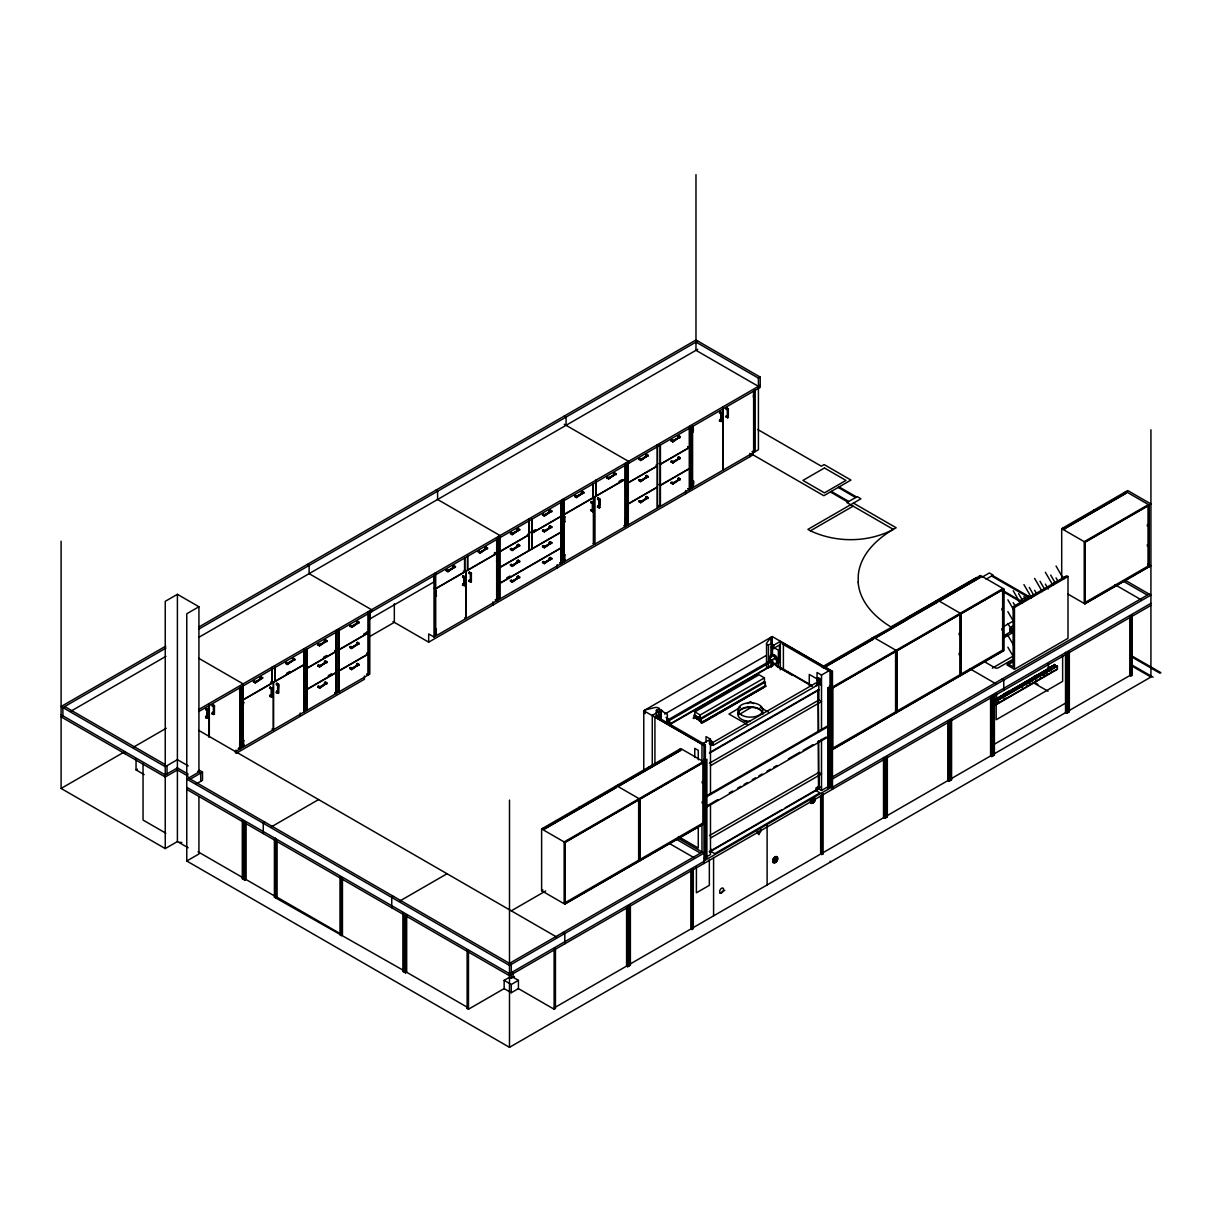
<?xml version="1.0" encoding="UTF-8"?>
<svg xmlns="http://www.w3.org/2000/svg" width="1222" height="1222" viewBox="0 0 1222 1222"><rect width="100%" height="100%" fill="white"/><g stroke="black" fill="none" stroke-linecap="round" stroke-linejoin="round"><path stroke-width="1.5" d="M61.1 716.856L165.245 776.978L165.245 774.916L177.404 767.905M238.412 748.139L239.986 749.04L239.986 687.558M241.314 748.276L241.314 686.779M242.659 684.152L242.659 747.497L239.986 749.04M339.685 933.318L277.089 897.192L275.76 897.956L275.76 839.545M304.217 648.607L304.217 711.968L306.89 710.41L306.89 648.928M305.546 711.189L305.546 649.692M334.767 692.523L336.325 693.424L336.325 631.927M339.013 630.384L339.013 691.866L336.325 693.424M366.89 673.979L368.448 674.88L368.448 613.383M369.792 610.74L369.792 674.101L368.448 674.88M753.073 451.575L753.073 454.874L428.678 642.161L428.678 633.928L434.024 637.013L434.024 575.516M435.368 572.889L435.368 636.25L434.024 637.013M495.353 599.803L496.926 600.705L496.926 539.207M498.255 599.926L498.255 536.58M499.599 537.665L499.599 599.162L496.926 600.705M529.034 520.664L529.034 550.48L531.707 548.938L531.707 519.121M559.6 562.716L561.158 563.617L561.158 502.12M562.502 562.838L562.502 499.493M561.158 563.617L563.831 562.074L563.831 500.577M564.808 943.796L564.808 933.501L563.037 932.462M623.831 525.628L625.389 526.529L625.389 463.169M626.733 525.75L626.733 464.268M628.062 461.626L628.062 524.986L625.389 526.529M657.512 444.625L657.512 507.985L660.186 506.443L660.186 444.945M688.062 488.54L689.62 489.442L689.62 427.944M690.965 488.678L690.965 427.181M689.62 489.442L692.309 487.899L692.309 426.402M198.942 711.448L760.206 387.405L760.206 377.094L758.419 378.133L758.419 449.727L753.867 452.354L753.867 390.872M858.195 582.161L858.256 575.608A121.528 70.158 0 0 1 893.328 529.37L896.169 527.767L853.445 503.097M773.404 859.585A2.78 1.604 -60 0 0 775.237 861.816A2.78 1.604 -60 0 0 776.795 857.432A2.78 1.604 -60 0 0 773.404 859.585C773.74 865.176 772.793 857.951 775.481 857.202M814.952 800.486L814.967 798.272M815.089 800.456L815.089 798.333M1009.723 630.201L1009.968 629.819M697.426 718.689L697.441 716.566L697.075 718.903L695.746 717.971L695.654 715.542L695.303 718.047L697.426 718.689L696.632 719.086M700.557 720.491L700.557 718.368L698.77 717.345C696.112 719.712 702.222 720.812 699.748 720.888L698.48 719.895L698.419 717.543M777.62 859.845L777.498 857.6M711.25 743.495L710.44 742.625L711.479 743.037M818.755 680.685L819.382 680.318M819.382 679.906L819.427 680.746M821.047 680.089L820.298 679.157A2.52 1.451 60 0 0 817.61 679.386A2.52 1.451 60 0 0 820.283 682.716A2.52 1.451 60 0 0 820.283 679.142L820.451 679.799M775.283 861.235L775.298 861.128A2.429 1.405 -60 0 0 776.046 857.34A2.429 1.405 -60 0 0 773.175 859.876A2.429 1.405 -60 0 0 775.283 861.098L775.298 861.296A2.551 1.466 -60 0 1 773.282 859.799A2.551 1.466 -60 0 1 776.352 857.401A2.551 1.466 -60 0 1 775.283 861.403L774.717 861.235A2.23 1.283 -60 0 0 776.352 858.211A2.23 1.283 -60 0 0 774.091 858.211M242.857 702.299L243.804 702.665L242.659 702.299L242.995 707.645L243.652 702.115L242.659 702.299M242.857 740.288L243.804 740.654L242.659 740.288L242.659 745.435L243.804 745.084L242.659 745.435M242.857 745.435L243.652 745.252L243.652 740.104L242.659 740.288M435.551 591.051C438.011 589.905 432.008 596.397 436.483 595.817M435.368 591.051L436.361 590.852L435.567 596.26L436.437 595.832M435.551 629.025C438.011 627.894 432.008 634.386 436.483 633.806M435.368 629.025L436.361 628.841L435.567 634.249L436.437 633.821M564.029 516.875C566.489 516.845 562.426 517.639 564.839 516.677L564.839 521.825L563.831 522.023L564.976 521.657L564.045 522.1M564.029 554.864C566.489 554.834 562.426 555.628 564.839 554.666L564.839 559.813L563.831 560.012L564.976 559.645L564.045 560.088M692.507 431.962C694.493 433.092 692.416 419.161 692.309 432.008M692.568 480.552L693.454 481.056L692.309 480.689L692.309 485.837L693.454 485.47L692.309 485.837M692.507 485.791C693.668 486.753 694.799 479.36 692.309 480.689M1027.06 685.741L1027.06 684.962M1043.909 676.026L1045.116 675.155M764.407 683.724L764.437 677.889L759.091 674.788L694.844 711.876L694.844 715.481M240.306 688.2L239.649 688.582C239.665 702.283 240.566 685.954 239.863 688.123M240.306 742.029L239.649 742.411C239.787 755.517 240.337 740.746 239.986 741.83M754.325 396.524L753.455 396.997L754.325 396.478M668.403 721.683L667.884 719.972M771.097 659.758L771.097 660.72M1009.861 629.59L1009.8 630.384L1010.014 629.635M1011.495 630.598L1011.068 629.208L1011.969 630.415M773.633 859.601A2.75 1.589 -60 0 1 777.009 857.645A2.75 1.589 -60 0 1 775.313 861.999A2.75 1.589 -60 0 1 773.77 859.677A2.75 1.589 -60 0 1 777.146 857.737A2.75 1.589 -60 0 1 775.466 862.09A2.75 1.589 -60 0 1 773.633 859.601L775.603 857.279M777.36 860.135L775.68 862.258M814.799 800.838L812.798 803.129L814.738 800.929M810.736 801.495A2.307 1.329 -60 0 0 811.882 802.151L812.661 801.479A2.23 1.283 -60 0 0 813.608 798.363M998.695 702.039L997.519 702.803M774.412 857.768L775.435 857.477L774.427 857.859A2.307 1.329 -60 0 0 773.205 860.38L773.266 860.823A2.307 1.329 -60 0 0 774.412 861.495L775.008 861.418A2.23 1.283 -60 0 1 773.618 859.494L773.816 859.417M304.553 666.952L303.881 672.497C304.629 672.971 304.507 666.326 304.217 666.876M304.553 704.941L303.881 710.486C305.531 711.082 303.239 697.441 304.339 710.028M753.409 450.75C754.906 451.239 753.424 444.701 753.867 445.266M775.756 862.365L773.816 862.411M497.262 555.689L496.59 561.234C497.415 561.585 496.728 555.124 496.835 555.628M497.262 593.678L496.59 599.223C498.255 600.155 495.827 585.689 497.048 598.765M753.867 396.463L753.867 391.315L753.409 396.921M1010.044 630.949C1009.265 633.21 1014.046 630.842 1010.716 630.812M771.097 659.788L772.655 661.133M564.167 522.222L564.09 517.013M692.645 432.206L693.302 426.661L692.645 427.058M692.645 486.035L692.737 481.056M775.115 858.256L775.603 857.905A2.429 1.405 -60 0 1 777.299 858.638A2.429 1.405 -60 0 1 776.046 861.541L775.481 861.785M775.42 861.113L775.008 861.418A2.23 1.283 -60 0 0 776.352 857.813A2.23 1.283 -60 0 0 773.618 859.494M775.573 862.503L775.283 862.472A3.437 1.986 -60 0 1 773.037 859.417A3.437 1.986 -60 0 1 777.238 856.989A3.437 1.986 -60 0 1 775.145 862.411L775.283 862.472M677.95 838.109L703.994 853.139L509.498 965.441L186.767 779.101L198.926 772.075L198.926 606.738L177.404 594.32L165.245 601.331L165.245 848.587L177.404 841.561L188.173 847.778M198.926 606.738L186.767 613.765L186.767 861.006L509.498 1047.33L1150.925 677.019L1150.925 429.762M165.78 646.117L61.1 706.545L165.245 766.683L177.404 759.656M198.636 627.146L695.975 340.006L760.206 377.094M165.932 648.088L62.887 707.584L62.887 715.817M198.774 629.131L697.762 341.045M71.059 711.097L165.932 656.336M198.774 637.365L697.762 349.278M61.1 541.209L61.1 788.45L123.789 752.248M133.473 747.177L166.223 728.266M198.942 709.386L760.206 385.342M205.602 716.489L206.961 717.131L206.961 710.669L205.602 709.753L206.319 708.21L207.939 709.31L207.939 717.986L205.602 717.635L206.319 716.077L207.664 716.718L207.664 710.257L206.319 708.21M212.078 712.762L213.422 713.404L213.422 706.927L212.078 706.01L212.796 704.468L214.415 705.568L214.415 714.259L212.078 713.892L212.796 712.35L214.14 712.991L214.14 706.515L212.796 704.468M719.498 419.803L720.843 420.444L720.843 413.983L719.498 413.067L720.201 411.524L721.835 412.624L721.835 421.3L719.498 420.933L720.201 419.39L721.56 420.032L721.56 413.571L720.201 411.524M725.96 416.076L727.304 416.717L727.304 410.241L725.96 409.324L726.678 407.781L728.297 408.881L728.297 417.573L725.96 417.206L726.678 415.663L728.022 416.305L728.022 409.828L726.678 407.781M253.473 681.357L255.917 681.494L261.523 678.256L260.301 677.416L261.279 676.851L262.761 677.859L255.245 683.037L253.473 681.357L255.245 682.212L262.761 677.859M285.597 662.813L288.041 662.95L293.647 659.712L292.409 658.872L293.402 658.307L294.884 659.315L287.353 664.493L285.597 662.813L287.353 663.668L294.884 659.315M317.705 644.269L320.149 644.406L325.755 641.168L324.533 640.328L325.51 639.763L326.992 640.771L319.477 645.949L317.705 644.269L319.477 645.124L326.992 640.771M349.828 625.725L352.272 625.863L357.878 622.624L356.656 621.784L357.634 621.219L359.115 622.242L351.6 627.405L349.828 625.725L352.272 626.687L357.878 622.624M446.183 570.094L448.627 570.231L454.233 566.993L452.995 566.153L453.988 565.587L455.47 566.611L447.939 571.774L446.183 570.094L447.939 570.949L455.47 566.611M478.306 551.55L480.75 551.687L486.356 548.449L485.119 547.609L486.096 547.044L487.578 548.067L480.063 553.23L478.306 551.55L480.063 552.405L487.578 548.067M510.414 533.006L512.858 533.143L518.464 529.92L517.242 529.065L518.22 528.5L519.701 529.523L512.186 534.686L510.414 533.006L512.186 533.861L519.701 529.523M542.537 514.462L544.981 514.599L550.587 511.376L549.35 510.521L550.343 509.956L551.825 510.979L544.294 516.142L542.537 514.462L544.294 515.317L551.825 510.979M574.645 495.918L577.105 496.056L582.695 492.833L581.473 491.977L582.451 491.412L583.933 492.435L576.417 497.598L574.645 495.918L576.417 496.774L583.933 492.435M606.769 477.374L609.213 477.527L614.819 474.289L613.597 473.433L614.574 472.868L616.056 473.892L608.541 479.055L606.769 477.374L608.541 478.23L616.056 473.892M638.892 458.83L641.336 458.983L646.942 455.745L645.705 454.89L646.698 454.324L648.179 455.348L640.649 460.511L638.892 458.83L641.336 459.808L646.942 455.745M671 440.287L673.444 440.439L679.05 437.201L677.828 436.346L678.806 435.78L680.287 436.804L672.772 441.967L671 440.287L672.772 441.142L680.287 436.804M253.473 682.182L255.917 682.319L261.523 678.256M285.597 663.638L288.041 663.775L293.647 659.712M317.705 645.094L320.149 645.231L325.755 641.168M325.755 641.993L324.533 641.153L325.51 639.763M349.828 626.55L350.806 625.16M357.878 623.449L356.656 622.609L357.634 621.219M446.183 570.918L448.627 571.056L454.233 566.993M454.233 567.818L452.995 566.977L453.988 565.587M478.306 552.375L480.75 552.512L486.356 548.449M486.356 549.274L485.119 548.434L486.096 547.044M510.414 533.831L512.858 533.968L518.464 529.92M518.464 530.73L517.242 529.89L518.22 528.5M542.537 515.287L544.981 515.424L550.587 511.376M550.587 512.201L549.35 511.346L550.343 509.956M574.645 496.743L577.105 496.88L582.695 492.833M582.695 493.657L581.473 492.802L582.451 491.412M606.769 478.199L609.213 478.337L614.819 474.289M638.892 459.655L639.87 458.265M671 441.111L673.444 441.264L679.05 437.201M679.05 438.026L677.828 437.171L678.806 435.78M207.236 718.399L207.939 709.31M213.697 714.671L214.415 705.568M721.117 421.712L721.835 412.624M727.579 417.985L728.297 408.881M359.115 622.242L351.6 627.405M648.179 455.348L640.649 460.511M205.602 717.635L207.939 717.986M212.078 713.892L214.415 714.259M719.498 420.933L720.201 419.39M286.635 673.307L289.828 671.458M532.212 531.524L535.435 529.661M619.019 481.407L622.227 479.559M270.536 682.09L272.094 682.991L274.767 681.448L274.767 667.365M464.574 558.011L464.574 571.85L435.582 588.592L435.582 573.011M496.697 537.726L496.697 553.322L467.705 570.048L467.705 556.209M530.592 532.196L531.937 532.975L560.929 516.234L560.929 502.379M562.716 513.652L564.06 514.431L593.052 497.69L593.052 483.836M273.316 682.533L242.873 700.114L242.873 747.375L273.316 729.794L273.316 682.533L271.987 681.769M272.2 681.632L273.545 682.411L303.988 664.829L303.988 712.09L273.545 729.671L271.987 729.03M435.582 588.851L466.025 571.285L466.025 618.531L435.582 636.112L435.582 588.851L434.253 588.087M464.91 570.384L466.254 571.148L496.697 553.566L496.697 600.827L466.254 618.408L464.696 617.767M528.821 535.022L499.813 551.764L499.813 567.344L528.821 550.603L528.821 535.022L527.476 534.258M531.937 533.22L560.929 516.478L560.929 532.074L531.937 548.8L531.937 533.22L530.592 532.456M562.716 513.912L564.06 514.676L594.503 497.11L594.503 544.37L564.06 561.937L562.716 561.173M304.064 666.845L304.339 672.039M625.252 481.407L625.725 486.677C624.641 486.982 626.382 486.585 625.053 481.911L625.725 481.529M269.848 687.375L272.185 688.062L272.185 696.739L269.848 696.387L270.551 694.844L271.91 695.486L271.91 689.009L269.848 687.375L271.192 689.422L271.192 695.898L269.848 695.242M276.309 691.515L277.654 692.156L277.654 685.679L276.309 684.763L277.027 683.22L278.647 684.32L278.647 693.011L276.309 692.645L277.027 691.102L278.372 691.744L278.372 685.267L277.027 683.22M462.542 583.994L463.902 584.635L463.902 578.159L462.542 577.242L463.26 575.699L464.879 576.799L464.879 585.491L462.542 585.124L463.26 583.581L464.604 584.223L464.604 577.746L463.26 575.699M469.019 572.385L471.356 573.072L471.356 581.748L469.019 581.382L469.737 579.839L471.081 580.481L471.081 574.019L469.019 572.385L470.363 574.432L470.363 580.893L469.019 580.251M591.02 501.937L593.357 502.624L592.639 511.728L591.02 509.818L593.082 510.048L593.082 503.571L591.02 501.937L592.365 503.983L592.365 510.46L591.02 509.818M597.497 506.076L598.841 506.718L598.841 500.256L597.497 499.34L598.2 497.797L599.834 498.897L599.834 507.573L597.497 507.222L598.2 505.679L599.544 506.32L599.544 499.844L598.2 497.797M510.414 548.846L512.858 548.984L518.464 545.745L517.242 544.905L518.22 544.34L519.701 545.363L512.186 550.526L510.414 548.846L512.186 549.701L519.701 545.363M542.537 530.302L544.981 530.44L550.587 527.217L549.35 526.361L550.343 525.796L551.825 526.819L544.294 531.982L542.537 530.302L544.294 531.158L551.825 526.819M323.494 657.299L326.717 655.45M363.667 634.111L366.89 632.248L368.219 633.027L368.219 653.892L339.227 670.618L337.898 669.855L337.898 648.989L339.227 649.768L368.219 633.027M269.848 688.505L270.551 686.963M469.019 573.515L469.737 571.972M510.414 549.671L512.858 549.808L518.464 545.745M518.464 546.57L517.242 545.73L518.22 544.34M542.537 531.127L544.981 531.264L550.587 527.217M550.587 528.026L549.35 527.186L550.343 525.796M591.02 503.082L591.738 501.524M272.185 688.062L271.467 697.151M277.944 693.424L278.647 684.32M336.111 630.445L336.111 651.311L307.119 668.052L307.119 649.081M337.898 629.773L337.898 648.729L339.227 649.508L368.219 632.767L368.219 611.901M464.177 585.903L464.879 576.799M471.356 573.072L470.638 582.161M599.116 507.985L599.834 498.897M626.947 481.85L628.291 482.614L657.283 465.872L657.283 445.022M689.407 426.478L689.407 447.328L660.415 464.07L660.415 445.113M305.775 667.533L307.119 668.312L336.111 651.57L336.111 672.421L307.119 689.162L305.775 688.398M626.947 482.11L628.291 482.873L657.283 466.132L655.954 465.108M659.07 463.566L660.415 464.329L689.407 447.588L689.407 468.454L660.415 485.195L659.07 484.416M625.313 486.6L625.511 481.453M136.039 758.602L136.039 769.906L137.383 769.142M317.705 665.379L320.149 665.532L325.755 662.293L324.533 661.438L325.51 660.873L326.992 661.896L319.477 667.059L317.705 665.379L319.477 666.234L326.992 661.896M349.828 646.835L352.272 646.988L357.878 643.75L356.656 642.894L357.634 642.329L359.115 643.352L351.6 648.515L349.828 646.835L351.6 647.691L359.115 643.352M638.892 479.956L641.336 480.093L646.942 476.855L645.705 476.015L646.698 475.45L648.179 476.473L640.649 481.636L638.892 479.956L640.649 480.811L648.179 476.473M671 461.412L673.444 461.549L679.05 458.311L677.828 457.471L678.806 456.906L680.287 457.929L672.772 463.092L671 461.412L672.772 462.267L680.287 457.929M317.705 666.204L320.149 666.357L325.755 662.293M325.755 663.118L324.533 662.263L325.51 660.873M349.828 647.66L352.272 647.813L357.878 643.75M357.878 644.574L356.656 643.719L357.634 642.329M638.892 480.781L641.336 480.918L646.942 476.855M646.942 477.68L645.705 476.84L646.698 475.45M671 462.237L673.444 462.374L679.05 458.311M679.05 459.136L677.828 458.296L678.806 456.906M369.609 636.601L394.324 622.334L394.324 603.699M269.848 696.387L272.185 696.739M276.309 692.645L278.647 693.011M462.542 585.124L464.879 585.491M469.019 581.382L471.356 581.748M591.02 510.949L593.357 511.315L592.639 511.728M597.497 507.222L599.834 507.573M510.414 564.686L512.858 564.824L518.464 561.585L517.242 560.745L518.22 560.18L519.701 561.203L512.186 566.366L510.414 564.686L512.186 565.542L519.701 561.203M542.537 546.142L544.981 546.28L550.587 543.042L549.35 542.201L550.343 541.636L551.825 542.66L544.294 547.823L542.537 546.142L544.294 546.998L551.825 542.66M510.414 565.511L512.858 565.649L518.464 561.585M518.464 562.41L517.242 561.57L518.22 560.18M542.537 546.967L544.981 547.105L550.587 543.042M550.587 543.866L549.35 543.026L550.343 541.636M328.321 675.629L331.544 673.765M626.947 502.96L628.291 503.739L657.283 486.998L657.283 466.132M305.775 688.658L307.119 689.422L336.111 672.68L336.111 693.546L307.119 710.288L305.775 709.508M337.898 690.965L337.898 670.114L339.227 670.878L368.219 654.137L368.219 675.002L339.227 691.744L337.44 690.965M626.947 503.22L628.291 503.999L657.283 487.257L657.283 508.123L628.291 524.849L626.947 524.085M659.07 484.676L660.415 485.455L689.407 468.713L689.407 489.579L660.415 506.32L659.07 505.541M317.705 686.504L320.149 686.642L325.755 683.404L324.533 682.563L325.51 681.998L326.992 683.022L319.477 688.185L317.705 686.504L320.149 687.467L325.755 683.404M349.828 667.96L352.272 668.098L357.878 664.86L356.656 664.02L357.634 663.454L359.115 664.478L351.6 669.641L349.828 667.96L351.6 668.816L359.115 664.478M638.892 501.066L641.336 501.219L646.942 497.98L645.705 497.14L646.698 496.56L648.179 497.583L640.649 502.746L638.892 501.066L640.649 501.921L648.179 497.583M671 482.522L673.444 482.675L679.05 479.436L677.828 478.596L678.806 478.016L680.287 479.039L672.772 484.202L671 482.522L672.772 483.377L680.287 479.039M506.733 577.899L510.048 576.005M317.705 687.329L318.698 685.939M325.755 684.228L324.533 683.388L325.51 681.998M349.828 668.785L352.272 668.923L357.878 664.86M357.878 665.685L356.656 664.844L357.634 663.454M638.892 501.891L641.336 502.043L646.942 497.98M646.942 498.805L645.705 497.95L646.698 496.56M671 483.347L673.444 483.5L679.05 479.436M679.05 480.261L677.828 479.421L678.806 478.016M326.992 683.022L319.477 688.185M165.245 776.978L177.404 769.967L188.173 776.169M510.414 580.526L512.858 580.664L518.464 577.426L517.242 576.585L518.22 576.02L519.701 577.044L512.186 582.207L510.414 580.526L512.186 581.382L519.701 577.044M542.537 561.983L544.981 562.12L550.587 558.882L549.35 558.042L550.343 557.476L551.825 558.5L544.294 563.663L542.537 561.983L544.294 562.838L551.825 558.5M510.414 581.351L512.858 581.489L518.464 577.426M518.464 578.25L517.242 577.41L518.22 576.02M542.537 562.807L544.981 562.945L550.587 558.882M550.587 559.707L549.35 558.866L550.343 557.476M625.313 519.442L625.725 524.666C624.686 525.017 626.458 524.482 625.053 519.9L625.725 519.518M625.252 524.559L625.511 519.442M234.945 751.958L239.756 749.178L239.756 687.925M594.717 544.233L625.175 526.651L625.175 479.406L594.717 496.972L594.717 544.233L593.388 543.469L593.388 496.208M691.194 486.998L692.523 487.777L722.966 470.195L722.966 407.094M753.638 391.239L753.638 452.491L723.195 470.058L723.195 406.972M190.327 779.101L202.501 772.075L202.501 780.323L196.268 783.928M181.849 842.462L179.405 842.325M186.767 861.006L198.926 853.979L198.926 796.927M265.052 822.238L263.265 823.277L263.265 833.572M271.406 826.82L318.575 799.57M810.415 530.822C836.26 542.935 868.017 542.767 893.358 529.386L846.892 502.563L857.187 496.621L860.93 498.79L807.91 529.386L810.415 530.822L853.124 506.168M242.307 820.237L242.307 878.649L243.422 878.007M242.307 878.649L244.98 880.191L246.096 879.55L275.53 896.536L275.53 838.139M274.415 838.781L274.415 897.192L275.53 896.536M643.765 771.25L643.765 710.715L772.243 636.555L832.457 671.321L832.457 789.275L832.457 786.693L703.994 860.868L703.994 863.45L703.994 745.496L705.338 744.717L705.338 860.105M656.321 717.91L656.321 710.333L659.437 708.531L659.437 712.319M770.899 644.895L770.899 637.319L766.82 642.879A3.483 2.001 0 0 0 767.553 645.079L771.571 643.795L773.801 645.079L773.801 648.867M652.273 766.438L652.273 715.374L661.224 710.074L662.568 710.853M771.128 656.092L771.128 646.621L780.308 641.458L830.013 670.16L830.013 785.547L821.505 790.451L818.526 788.74M654.488 717.192L659.926 714.045L659.926 719.3M774.015 648.179L779.453 645.048L779.453 662.553M664.707 714.076L766.011 655.588M668.312 719.682L773.893 658.734M667.243 721.744L772.823 660.797M669.809 724.02L774.137 663.79L812.141 685.725M671.367 723.638L774.229 664.249L773.022 663.561M694.844 711.876L700.206 714.977L764.437 677.889M696.891 718.337L700.16 716.443M700.206 718.582L764.437 681.494M393.515 896.413L391.743 897.437L391.743 907.747M698.862 720.384L765.323 682.013L765.323 685.618L701.092 722.706L701.092 719.086L693.959 714.977L693.959 718.582L693.057 718.062M695.303 717.543L702.894 721.912L763.979 687.161M704.544 721.484L709.493 718.628M712.793 716.718L716.092 714.809M719.407 712.9L739.218 701.459M742.518 699.564L762.329 688.123M341.335 934.265L339.991 935.044L339.991 876.632M399.869 900.981L447.053 873.745M274.415 897.192L404.008 970.711L402.893 971.353L402.893 912.956M740.501 707.278L728.969 714.076L747.085 724.402M747.085 703.612L750.384 701.581L753.684 703.612M738.821 714.717L752.202 706.866M976.607 577.456L890.869 626.962L885.736 623.571A119.619 69.058 0 0 1 858.149 582.161M541.621 828.928L542.965 828.165L544.523 829.066L616.789 787.335L615.216 786.433L617.904 784.891L619.462 785.792L681.021 750.262L679.463 749.361L680.791 748.582L703.994 761.978L564.808 842.325L564.808 904.143L541.621 890.746L541.621 828.928L565.038 842.462L639.534 799.448L639.534 860.746L565.038 903.745L564.152 903.241L564.152 841.943L638.648 798.928L639.534 799.448M822.039 667.029L841.271 655.924L842.615 656.703L824.987 666.876M905.731 618.714L936.174 601.132L937.518 601.911L875.059 636.418L876.403 637.197L906.846 619.615M1061.704 579.243L1061.704 528.668L1063.048 527.889L1064.606 528.79L1126.165 493.26L1124.607 492.359L1127.723 490.557L1150.925 503.938L1084.907 542.064L1084.907 603.867L1067.891 594.045M823.506 667.991L873.73 638.999L872.172 638.098L874.845 636.555L876.403 637.456L937.961 601.911L936.403 601.01L939.076 599.467L940.635 600.369L980.792 577.181L979.219 576.28L980.563 575.516L1003.766 588.912L1003.766 650.715L832.457 749.605L829.371 747.833M982.045 577.196L989.392 572.95L993.135 575.119L986.093 579.182M652.273 715.374L701.978 744.076L710.486 739.157L710.486 794.025M817.044 685.741L817.044 672.497L821.505 675.063L830.013 670.16M783.394 669.473L783.394 642.986L782.049 643.765L831.128 672.085L832.457 671.321M711.83 744.641A1.894 1.1 60 0 0 712.319 742.808L815.929 682.93L818.603 684.473L713.388 745.221M815.929 685.496L818.832 683.831L821.505 685.374M709.524 752.599L818.74 689.544M709.524 753.119L818.74 690.048M827.783 687.925L829.112 687.161L829.112 787.594L827.783 788.373L827.783 687.925L829.112 688.704L827.783 689.483M704.223 759.274L705.552 760.038L706.896 759.274L706.896 858.165L705.552 858.944L704.223 858.165M639.091 798.669L702.879 761.841L703.765 762.36L703.765 823.659L639.977 860.487L639.091 859.967L639.091 800.532M895.589 650.593L831.8 687.421L831.8 748.704L832.686 749.223L896.474 712.395L896.474 651.097L895.589 650.593L895.589 711.876L831.8 748.704M873.501 637.319L896.917 650.837L960.706 614.009L959.82 613.505L896.032 650.333L896.032 711.632L896.917 712.136L960.706 675.308L959.82 674.804L896.032 711.632M960.263 613.245L1002.651 588.775L1003.537 589.294L1003.537 650.593L961.164 675.048L960.263 674.544M1148.023 504.839L1084.235 541.667L1084.235 602.965L1085.121 603.485L1148.909 566.657L1148.909 505.358L1148.023 504.839L1148.023 566.137L1084.235 602.965M832.457 687.803L1003.766 588.912M616.56 785.67L639.977 799.188L703.765 762.36M829.371 686.016L832.686 687.925L896.474 651.097M937.732 600.231L961.164 613.765L1003.537 589.294M1061.704 528.668L1085.121 542.186L1148.909 505.358M709.447 763.2L818.832 700.053L821.505 701.596L710.486 765.69M1019.331 601.041L1028.069 596M1007.325 663.592L1013.13 666.937L1013.13 606.677L1066.653 575.776L1067.997 576.54L1067.997 638.358L1014.459 669.259L1007.325 665.135L1007.325 663.592L1013.817 659.849M1022.172 601.972L1019.774 602.935L1022.172 601.972L1002.498 590.241M1013.13 606.677L1014.459 607.456L1067.997 576.54M541.621 890.746L542.965 889.967M706.301 795.934L827.783 725.807L828.669 726.326L828.669 736.622L705.552 807.711M705.552 797.401L828.669 726.326M511.285 910.833L545.669 890.975M1003.14 626.871L1013.069 621.143M402.893 971.353L405.567 972.895L406.682 972.254L466.621 1006.867M707.95 805.298L717.788 799.6M729.29 792.971L732.574 791.077M737.492 788.236L740.776 786.342M744.061 784.448L747.345 782.554M752.263 779.697L755.547 777.803M758.831 775.909L762.116 774.015M767.034 771.174L770.318 769.28M773.602 767.385L776.887 765.491M788.389 758.847L799.875 752.217M803.159 750.323L813.012 744.641M817.93 741.8L826.133 737.049M1003.17 636.127L1013.084 630.399M1003.919 636.708L1007.234 634.814M1003.17 638.19L1013.084 632.461M564.152 903.241L638.648 860.227L639.534 860.746M639.091 859.967L702.879 823.139L703.765 823.659M961.897 673.597L1002.651 650.073L1003.537 650.593M564.808 904.143L703.994 823.781M1084.907 603.867L1150.925 565.755L1147.825 563.968M992.356 668.113L1013.832 655.71M1013.282 659.132L998.405 667.716A2.52 1.451 0 0 1 994.83 667.716L984.947 662.003M709.447 835.573L818.832 772.426L821.505 773.969L710.486 838.063M1007.325 665.135L1013.817 661.392M509.498 963.379L702.207 852.116M830.685 786.189L830.685 777.94L1149.138 594.075M821.505 787.869L818.832 786.326L815.929 788.007L815.929 790.573L819.947 792.895L714.733 853.643L710.715 851.322L710.715 848.755M709.218 851.673L781.866 809.728M785.166 807.818L818.297 788.694M709.661 851.933L818.633 789.015L818.633 741.464M706.24 857.004L710.486 854.545L710.486 805.359M703.994 861.388L509.498 973.674L186.767 787.35L186.767 789.412L509.498 975.736L1150.925 605.409M1150.925 603.347L832.457 787.212L829.219 785.349M467.125 950.029L467.125 1008.44L468.469 1009.219L504.151 988.613L504.151 980.365L509.498 977.279L511.285 978.318L514.401 976.515M1047.911 668.098L1055.166 664.692L995.93 699.473M1003.674 694.065L1008.608 691.209M1033.293 676.957L1036.577 675.063M1048.094 668.419L1054.998 664.799L995.747 699.366M995.747 698.999L1030.482 678.943M1031.948 678.088L1055.166 664.692M995.838 700.741L1057.397 665.975L1057.397 669.32L994.876 705.43M996.022 701.046L1057.229 666.082M994.693 702.176L1057.397 665.975M1021.485 687.604L1022.493 687.024M467.125 1008.44L468.24 1007.799M997.519 702.604L998.511 702.222M1029.489 684.32L1030.635 683.48M1043.909 675.812L1044.917 675.231M1004.652 698.678L1005.66 698.098M1030.635 683.678L1029.627 684.06M1040.334 678.088L1041.343 677.507M1051.042 671.901L1052.05 671.321M994.693 705.125L1057.229 669.014M504.151 980.365L511.285 984.489L518.418 980.365L518.418 988.613L554.116 1009.219L555.445 1008.44L555.445 948.15M504.151 988.613L511.285 992.738L518.418 988.613M719.911 893.19L724.799 890.364M994.693 744.03L1067.096 702.222M555.979 1006.852L626.596 966.083L627.711 966.724L630.384 965.181L630.384 904.891M693.286 868.567L693.286 928.857L690.827 928.995L629.269 964.54L630.384 965.181M692.171 928.216L820.649 854.041L820.649 795.644M823.597 852.345L883.537 817.732L884.652 818.373L887.325 816.831L887.325 756.54M951.571 719.452L951.571 779.743L948.898 781.286L947.783 780.644L886.21 816.189L887.325 816.831M952.06 778.17L990.599 755.929L991.714 756.571L994.387 755.028L994.387 694.722M1069.326 651.463L1069.326 711.754L1066.653 713.297L1065.538 712.655L993.272 754.386L994.387 755.028M1132.229 615.155L1132.229 675.445L1129.785 675.567L1068.211 711.112L1069.326 711.754M823.093 793.628L823.093 853.918L821.764 854.697L821.764 794.392M1009.83 629.849L1011.938 630.017L1009.968 629.131L1010.365 628.291L1011.831 628.52L1011.174 629.422M1047.468 673.964L1046.612 674.025M1035.645 680.058L1036.775 680.135M1004.499 698.755L1003.797 698.755M812.798 803.129L810.965 802.839L812.89 803.205M753.745 450.414L753.867 445.144M774.488 861.281L774.565 861.281A2.23 1.283 -60 0 1 773.327 859.631M239.986 688.123L240.215 693.302M239.986 741.953L240.215 747.131M1010.411 630.552L1009.846 630.094M699.87 720.949L700.206 714.977M771.8 660.017L772.029 661.713M709.6 744.076L709.371 743.236A2.52 1.451 60 0 0 711.968 745.344A2.52 1.451 60 0 0 711.968 742.197A2.52 1.451 60 0 0 709.279 741.189M1125.936 491.58L1149.138 504.976L1149.138 566.779M1148.023 566.137L1148.909 566.657M1124.882 580.083L1150.925 595.114L832.457 778.979L830.685 777.94M1123.094 581.107L1147.351 595.114M695.975 342.068L758.419 378.133M1115.014 584.681L1140.89 599.62M758.419 386.366L695.975 350.317L695.975 174.67M1043.588 589.6L1041.556 590.776M757.701 429.472L821.321 466.193L824.132 464.574L850.955 480.063L823.827 495.72L751.698 454.08M839.102 486.906L856.561 496.987M992.508 575.47L1031.307 597.879M1131.801 655.893L1160.9 672.696M838.17 487.441L855.629 497.522M991.577 576.02L1029.627 597.986M1132.488 657.36L1159.968 673.23M831.296 491.397L848.771 501.478M1132.091 665.058L1153.11 677.187M830.364 491.947L847.824 502.028M1002.177 591.143L1022.585 602.92M1131.404 665.746L1150.925 677.019M752.309 451.453L753.867 452.354M752.309 451.712L753.638 452.491M688.062 446.565L689.407 447.328M688.062 446.824L689.407 447.588M1034.683 682.487L1037.906 684.335M1032.147 682.044L1048.033 691.209M690.736 486.998L692.309 487.899M564.274 416.045L566.061 417.069L566.061 425.317M688.062 488.8L689.407 489.579M564.274 424.278L628.52 461.366L628.52 463.428M1001.979 679.05L1003.766 680.074L1003.766 690.384M969.688 668.648L995.655 683.633M658.627 505.541L660.186 506.443M895.589 711.876L896.474 712.395M771.8 646.377L778.383 650.165L778.383 667.197M593.159 543.591L594.503 544.37M771.128 646.621L772.472 647.4L772.472 654.961M818.541 679.768L809.269 674.407L809.269 685.649M775.176 664.89L812.141 686.245M818.19 689.865L818.633 731.963M776.321 666.082L792.299 675.292M950.456 779.101L951.571 779.743M562.273 561.173L563.831 562.074M435.811 490.221L437.598 491.244L437.598 499.493M765.323 685.618L766.225 686.122L701.978 723.21L701.092 722.706M437.461 499.401L500.042 535.542L500.042 537.604M827.783 736.102L828.669 736.622M495.353 552.543L496.697 553.322M495.353 552.802L496.697 553.566M760.267 707.278L768.501 712.166M464.696 570.506L466.025 571.285M463.245 571.086L464.574 571.85M827.783 786.831L829.112 787.594M495.353 600.063L496.697 600.827M818.633 789.015L818.297 741.143M696.83 718.933L701.382 721.56M659.437 708.531L658.551 708.027A3.483 2.001 0 0 0 654.732 707.584L645.109 709.951L645.109 713.74M710.486 739.157L706.026 736.591L706.026 742.258M656.321 710.333L658.551 711.632L658.551 719.193M812.722 801.678L812.767 801.8A2.307 1.329 -60 0 0 813.883 798.699M705.338 744.717L656.26 716.382L654.931 717.161L654.931 764.453M643.765 710.715L703.994 745.496M821.978 853.277L823.093 853.918M830.059 861.189L830.991 861.724M307.333 564.381L309.12 565.419L309.12 573.653M392.98 621.57L428.678 642.161M308.983 573.576L371.564 609.717L371.564 611.779M366.89 631.988L368.219 632.767M366.89 653.113L368.219 653.892M366.89 653.373L368.219 654.137M678.454 836.596L698.266 848.037L698.266 827.37M676.163 839.147L700.42 853.139M669.702 843.654L693.959 857.645M334.767 650.532L336.111 651.311M334.767 650.791L336.111 651.57M366.89 674.223L368.219 675.002M334.767 692.767L336.111 693.546M198.636 658.215L243.102 683.892L243.102 685.954M238.412 748.399L239.756 749.178M198.712 730.374L556.713 937.06M199.354 770.272L202.501 772.075M177.19 759.534L188.173 765.873M197.582 771.296L200.714 773.114L200.714 781.347M177.19 767.783L188.173 774.106M64.674 706.545L165.382 764.697M188.555 778.078L511.285 964.402L511.285 972.651M61.1 714.794L165.245 774.916M518.418 980.365L513.072 977.279L513.072 971.689M554.33 1007.799L555.445 1008.44M136.039 769.906L144.15 774.595M165.856 833.221L143.05 820.054L143.05 763.521M198.056 851.81L241.788 877.06M61.1 788.45L165.245 848.587M725.96 408.194L727.579 409.294M719.498 411.936L721.117 413.036M597.497 498.209L599.116 499.309M462.542 576.112L464.177 577.212M276.309 683.633L277.944 684.732M212.078 704.88L213.697 705.98M205.602 708.623L207.236 709.722M678.806 436.605L680.287 437.629M678.806 457.731L680.287 458.754M648.179 456.173L646.698 454.324M646.942 456.57L645.705 454.89M678.806 478.841L680.287 479.864M646.698 476.275L648.179 477.298M616.056 474.716L614.574 472.868M646.698 497.385L648.179 498.408M582.451 492.237L583.933 493.26M550.343 510.781L551.825 511.804M550.343 526.621L551.825 527.644M550.343 542.461L551.825 543.485M518.22 529.325L519.701 530.348M550.343 558.301L551.825 559.325M518.22 545.165L519.701 546.188M518.22 561.005L519.701 562.028M486.096 547.868L487.578 548.892M518.22 576.845L519.701 577.869M453.988 566.412L455.47 567.436M357.634 622.044L359.115 623.052M357.634 643.154L359.115 644.177M325.51 640.588L326.992 641.596M357.634 664.279L359.115 665.303M325.51 661.698L326.992 662.721M294.884 660.14L293.402 658.307M293.647 660.537L292.409 658.872M325.51 682.823L326.992 683.846M774.091 861.984L773.725 861.647A2.566 1.497 -59.8 0 1 774.076 858.898L774.58 858.226A2.566 1.497 -59.8 0 1 776.321 857.416M777.482 857.477L775.833 857.218A2.566 1.482 -60 0 1 776.092 858.058A2.75 1.589 -60 0 0 775.955 857.004M774.549 658.368L775.16 659.422M810.934 800.593L811.118 802.976L811.057 800.67M1056.052 566.061L1063.629 579.167M1056.052 577.899L1057.947 581.183M1050.706 575.073L1055.426 583.276M1045.345 572.247L1052.921 585.353M1045.345 584.085L1048.186 589.004M1039.998 581.26L1044.718 589.447M1034.637 578.418L1042.213 591.54M1034.637 590.272L1036.531 593.541M1029.291 587.431L1034.011 595.633M1023.929 584.605L1031.505 597.711M1023.929 596.443L1025.823 599.727M1018.583 593.617L1023.318 601.804M1013.221 590.776L1019.851 602.263M1013.221 602.629L1015.115 605.913M1007.875 599.803L1013.557 609.625M1007.875 611.642L1013.557 621.479M1007.875 623.495L1013.557 633.332M1007.875 635.333L1013.557 645.17M1007.875 647.186L1013.557 657.024M812.676 801.281L812.691 801.327A5.56 3.208 -60 0 1 812.493 800.104M1147.351 524.543L1147.351 526.086M1147.351 544.63L1147.351 546.173M1130.9 615.919L1130.9 676.209M1129.785 617.156L1129.785 675.567M1085.121 542.186L1085.121 603.485M1067.997 652.243L1067.997 712.533M1066.653 653.006L1066.653 713.297M1065.538 652.365L1065.538 712.655M1064.606 528.79L1064.606 530.333M1062.636 655.603L1062.636 681.372L996.174 719.743L996.174 693.989M1054.678 664.615L1054.678 667.548M1054.494 664.31L1054.494 667.655M1048.369 663.729L1048.369 669.396L996.617 699.259L996.617 693.607M1014.459 607.456L1014.459 669.259M1002.651 588.775L1002.651 650.073M1001.979 608.48L1001.979 610.022M1001.979 628.566L1001.979 630.109M993.058 695.501L993.058 755.792M991.714 696.28L991.714 756.571M990.599 697.518L990.599 755.929M961.164 613.765L961.164 675.048M960.935 613.627L960.935 675.445M959.82 613.505L959.82 674.804M959.148 633.21L959.148 634.753M959.148 653.296L959.148 654.839M950.227 720.232L950.227 780.522M948.898 720.995L948.898 781.286M947.783 722.233L947.783 780.644M896.917 650.837L896.917 712.136M896.704 650.715L896.704 712.533M885.996 757.319L885.996 817.61M884.652 758.083L884.652 818.373M883.537 757.441L883.537 817.732M832.686 687.925L832.686 749.223M831.128 672.085L831.128 787.472M821.505 675.063L821.505 729.916M821.505 739.386L821.505 790.451M818.832 683.831L818.832 700.053M818.832 774.168L818.832 786.326M818.297 689.804L818.19 731.703M780.308 641.458L780.308 669.839M772.472 662.538L772.472 666.311M772.243 636.555L772.243 644.116M771.571 643.795L771.571 657.039M771.571 660.812L771.571 666.494M771.128 661.759L771.128 667.441M768.455 645.598L768.455 668.297M767.111 824.667L767.111 884.957M766.545 643.612L766.545 668.205M759.03 830.945L759.03 834.718M755.196 390.093L755.196 451.59M749.85 453.438L749.85 456.738M713.587 857.447L713.587 915.858M709.34 859.585L709.34 885.339L696.403 892.808L696.403 867.055M705.552 760.038L705.552 858.944M702.879 761.841L702.879 823.139M702.207 781.545L702.207 783.088M702.207 801.632L702.207 803.175M701.978 744.076L701.978 761.092M701.978 823.521L701.978 851.887M698.266 759.763L698.266 750.369L694.753 748.353L694.753 757.487M692.523 426.524L692.523 487.777M691.942 869.346L691.942 929.637M690.827 870.583L690.827 928.995M685.618 490.526L685.618 493.825M677.828 436.346L677.828 437.171M677.828 457.471L677.828 458.296M677.828 478.596L677.828 479.421M673.444 440.439L673.444 441.264M673.444 461.549L673.444 462.374M673.444 482.675L673.444 483.5M672.772 441.142L672.772 441.967M672.772 462.267L672.772 463.092M672.772 483.377L672.772 484.202M671.993 439.721L671.993 440.546M671.993 460.847L671.993 461.672M671.993 481.957L671.993 482.782M667.365 723.714L667.365 714.259L660.781 710.471L660.781 719.926M661.224 710.074L661.224 719.529M660.415 464.329L660.415 485.195M660.415 485.455L660.415 506.32M645.705 476.015L645.705 476.84M645.705 497.14L645.705 497.95M641.336 458.983L641.336 459.808M641.336 480.093L641.336 480.918M641.336 501.219L641.336 502.043M640.649 480.811L640.649 481.636M640.649 501.921L640.649 502.746M639.977 799.188L639.977 860.487M639.87 479.391L639.87 480.215M639.87 500.501L639.87 501.326M639.763 799.066L639.763 860.868M638.648 798.928L638.648 860.227M629.055 905.655L629.055 965.945M628.291 461.763L628.291 482.614M628.291 482.873L628.291 503.739M628.291 503.999L628.291 524.849M627.711 906.434L627.711 966.724M626.596 907.671L626.596 966.083M625.175 463.566L625.175 479.146L596.168 495.888L596.168 480.307M613.597 473.433L613.597 474.258M609.213 477.527L609.213 478.337M608.541 478.23L608.541 479.055M607.746 476.809L607.746 477.634M598.2 505.679L598.2 506.809M595.954 480.17L595.954 496.01L593.281 497.553L593.281 483.484M591.738 509.406L591.738 510.536M581.473 491.977L581.473 492.802M577.105 496.056L577.105 496.88M576.417 496.774L576.417 497.598M575.638 495.353L575.638 496.178M565.038 842.462L565.038 903.745M564.09 555.002L564.167 560.211M564.06 498.851L564.06 514.431M564.06 514.676L564.06 561.937M557.14 564.701L557.14 568.001M554.116 948.929L554.116 1009.219M549.35 510.521L549.35 511.346M549.35 526.361L549.35 527.186M549.35 542.201L549.35 543.026M549.35 558.042L549.35 558.866M544.981 514.599L544.981 515.424M544.981 530.44L544.981 531.264M544.981 546.28L544.981 547.105M544.981 562.12L544.981 562.945M544.294 515.317L544.294 516.142M544.294 531.158L544.294 531.982M544.294 546.998L544.294 547.823M544.294 562.838L544.294 563.663M543.515 513.897L543.515 514.722M543.515 529.737L543.515 530.562M543.515 545.577L543.515 546.402M543.515 561.417L543.515 562.242M531.937 519.121L531.937 532.975M528.821 519.182L528.821 534.778L499.813 551.504L499.813 537.665M517.242 529.065L517.242 529.89M517.242 544.905L517.242 545.73M517.242 560.745L517.242 561.57M517.242 576.585L517.242 577.41M512.858 533.143L512.858 533.968M512.858 548.984L512.858 549.808M512.858 564.824L512.858 565.649M512.858 580.664L512.858 581.489M512.186 533.861L512.186 534.686M512.186 549.701L512.186 550.526M512.186 565.542L512.186 566.366M512.186 581.382L512.186 582.207M511.392 532.441L511.392 533.266M511.392 548.281L511.392 549.106M511.392 564.121L511.392 564.946M511.392 579.961L511.392 580.786M511.285 974.591L511.285 978.318M511.285 984.489L511.285 992.738M509.498 800.089L509.498 1047.33M496.926 555.506L497.048 560.776M494.467 552.543L494.467 554.085M492.909 601.789L492.909 605.073M485.119 547.609L485.119 548.434M480.75 551.687L480.75 552.512M480.063 552.405L480.063 553.23M479.284 550.985L479.284 551.809M469.737 579.839L469.737 580.969M468.469 950.808L468.469 1009.219M467.476 556.102L467.476 570.185L464.803 571.728L464.803 557.644M466.254 571.148L466.254 618.408M463.26 583.581L463.26 584.712M452.995 566.153L452.995 566.977M448.627 570.231L448.627 571.056M447.939 570.949L447.939 571.774M447.16 569.528L447.16 570.353M434.024 575.302L434.024 581.901L369.792 618.989L369.792 612.39M406.682 915.736L406.682 972.254M405.567 914.499L405.567 972.895M404.222 915.599L404.222 972.132M364.431 675.949L364.431 679.249L235.968 753.424L235.968 750.125M356.656 621.784L356.656 622.609M356.656 642.894L356.656 643.719M356.656 664.02L356.656 664.844M352.272 625.863L352.272 626.687M352.272 646.988L352.272 647.813M352.272 668.098L352.272 668.923M351.6 647.691L351.6 648.515M351.6 668.816L351.6 669.641M350.806 646.27L350.806 647.095M350.806 667.395L350.806 668.22M342.45 878.649L342.45 935.166M341.335 877.411L341.335 935.823M339.227 628.643L339.227 649.508M339.227 649.768L339.227 670.618M339.227 670.878L339.227 691.744M324.533 640.328L324.533 641.153M324.533 661.438L324.533 662.263M324.533 682.563L324.533 683.388M320.149 644.406L320.149 645.231M320.149 665.532L320.149 666.357M320.149 686.642L320.149 687.467M319.477 645.124L319.477 645.949M319.477 666.234L319.477 667.059M318.698 643.704L318.698 644.529M318.698 664.814L318.698 665.639M307.119 668.312L307.119 689.162M307.119 689.422L307.119 710.288M303.988 648.989L303.988 664.569L274.996 681.311L274.996 667.456M300.2 713.037L300.2 716.336M288.041 662.95L288.041 663.775M287.353 663.668L287.353 664.493M286.574 662.248L286.574 663.057M277.027 691.102L277.027 692.232M277.089 841.286L277.089 897.192M275.76 840.186L275.76 897.956M273.545 682.411L273.545 729.671M272.094 667.151L272.094 682.991M271.88 669.259L271.88 683.113L242.873 699.855L242.873 684.274M270.551 694.844L270.551 695.975M261.279 676.851L260.301 678.241L260.301 677.416M255.917 681.494L255.917 682.319M255.245 682.212L255.245 683.037M254.451 680.776L254.451 681.601M246.096 823.017L246.096 879.55M244.98 821.78L244.98 880.191M243.636 821.001L243.636 879.412M212.796 712.35L212.796 713.48M209.313 703.658L209.313 737.065M209.084 703.78L209.084 737.187M206.319 716.077L206.319 717.222M177.404 594.32L177.404 841.561M167.032 765.644L167.032 773.893M125.331 751.881L125.331 753.943M1010.899 628.826A3.926 2.261 60 0 1 1010.976 627.512M1011.113 627.161A3.926 2.261 60 0 1 1013.634 626.749M750.384 721.362A12.617 7.286 0 0 1 737.767 714.076A12.617 7.286 0 0 1 750.384 706.79A12.617 7.286 0 0 1 763.002 714.076M747.116 721.622A12.617 7.286 0 0 1 744.076 720.888M738.195 712.701A12.617 7.286 0 0 1 750.384 707.309A12.617 7.286 0 0 1 762.574 712.701M710.486 741.189A1.894 1.1 60 0 1 712.319 742.808M709.432 741.387A2.52 1.451 60 0 1 711.464 741.067A2.52 1.451 60 0 1 712.93 744.122A2.52 1.451 60 0 1 711.158 744.977M770.685 657.192A5.041 2.918 60 0 1 773.938 654.961A5.041 2.918 60 0 1 777.772 660.552A5.041 2.918 60 0 1 775.176 663.76M774.259 663.363A5.041 2.918 60 0 1 772.472 661.789M770.899 657.054A5.041 2.918 60 0 1 774.168 654.839A5.041 2.918 60 0 1 777.986 660.43A5.041 2.918 60 0 1 775.39 663.638M770.899 657.192A4.888 2.826 60 0 1 774.061 655.038A4.888 2.826 60 0 1 777.772 660.46A4.888 2.826 60 0 1 775.252 663.561M819.275 682.029A1.894 1.1 60 0 1 818.603 681.433M818.114 680.578A1.894 1.1 60 0 1 818.114 679.035M818.328 678.836A1.894 1.1 60 0 1 818.923 678.79M819.275 678.928A1.894 1.1 60 0 1 820.436 681.922M666.234 717.62A4.888 2.826 60 0 1 669.228 725.333M666.357 717.421A5.041 2.918 60 0 1 669.442 725.394M667.044 718.231A5.041 2.918 60 0 1 669.213 725.517M667.013 719.651A5.041 2.918 60 0 1 668.801 724.249M666.8 719.773A5.041 2.918 60 0 1 668.587 724.371M666.861 719.789A4.888 2.826 60 0 1 668.587 724.249M814.295 798.18A2.75 1.589 -60 0 1 813.058 802.197A2.75 1.589 -60 0 1 810.675 801.265M776.459 857.294A2.75 1.589 -60 0 1 776.459 859.555M775.756 860.777A2.75 1.589 -60 0 1 773.404 861.785A2.75 1.589 -60 0 1 773.083 859.249M773.801 858.012A2.75 1.589 -60 0 1 774.779 857.141M775.252 857.386A2.307 1.329 -60 0 1 776.459 858.501A2.307 1.329 -60 0 1 775.252 861.006L775.206 860.624A5.56 3.208 -60 0 1 775.038 859.692M775.603 861.861A2.429 1.405 -60 0 1 773.908 861.113A2.429 1.405 -60 0 1 775.16 858.226M774.595 859.708A5.56 3.208 -60 0 1 774.412 860.96M814.188 798.928A2.75 1.589 -60 0 1 812.248 802.304M811.271 802.564A2.75 1.589 -60 0 1 810.553 802.151M814.112 798.531A2.52 1.451 -60 0 1 813.058 801.769A2.52 1.451 -60 0 1 810.766 801.861M813.562 798.73A2.566 1.482 -60 0 1 810.843 802.106M813.699 798.653A2.75 1.589 -60 0 1 813.44 799.921M812.722 801.158A2.75 1.589 -60 0 1 811.744 802.014M815.043 798.867A3.437 1.986 -60 0 1 812.615 803.068A3.437 1.986 -60 0 1 810.186 801.678M813.928 798.546A2.23 1.283 -60 0 1 813.012 801.785A2.23 1.283 -60 0 1 811.011 801.189A2.566 1.497 -59.8 0 0 811.194 802.319L811.561 802.64A2.566 1.497 -60.2 0 0 814.219 800.853M812.706 801.601A2.23 1.283 -60 0 1 810.69 801.006M814.356 798.455A2.566 1.482 -60 0 1 813.027 802.35A2.566 1.482 -60 0 1 811.041 800.884M814.478 798.317A2.75 1.589 -60 0 1 813.287 802.289A2.75 1.589 -60 0 1 810.843 801.54M812.065 799.952A8.142 4.705 -60 0 1 812.065 800.486A5.56 3.208 -60 0 1 811.882 801.632M760.832 829.158A2.78 1.604 -60 0 1 759.229 833.358A2.78 1.604 -60 0 1 757.228 831.54M1010.059 628.719L1011.77 628.811L1010.059 628.719M560.929 532.318L499.813 567.604L499.813 583.184L560.929 547.899L560.929 532.318M560.929 548.159L499.813 583.444L499.813 599.024L560.929 563.739L560.929 548.159M824.438 467.995L802.93 480.414L824.438 492.848L845.96 480.414L824.438 467.995M578.984 807.36L543.179 828.027L544.523 828.806L580.313 808.139L578.984 807.36M615.002 786.571L579.197 807.238L580.542 808.017L616.331 787.335L615.002 786.571M648.561 767.187L618.118 784.768L619.462 785.532L649.905 767.966L648.561 767.187M679.233 749.483L648.79 767.065L650.135 767.828L680.578 750.262L679.233 749.483M871.943 638.22L841.5 655.802L842.829 656.581L873.287 638.999L871.943 638.22M979.005 576.417L939.306 599.33L940.635 600.109L980.334 577.181L979.005 576.417M1093.705 510.185L1063.262 527.767L1064.606 528.53L1095.049 510.964L1093.705 510.185M1124.377 492.481L1093.934 510.063L1095.279 510.827L1125.722 493.26L1124.377 492.481M1032.514 595.588L1030.482 596.764L1032.514 595.588M1053.929 583.215L1051.898 584.391L1053.929 583.215M1064.637 577.044L1062.605 578.22L1064.637 577.044M741.571 715.038A12.464 7.195 0 0 0 762.421 711.815A12.464 7.195 0 0 0 747.161 703.001A12.464 7.195 0 0 0 741.571 715.038M709.6 742.273A1.894 1.1 60 0 0 711.601 744.763A1.894 1.1 60 0 0 711.601 742.09A1.894 1.1 60 0 0 709.6 742.273M769.799 657.696A5.041 2.918 60 0 0 775.145 664.356A5.041 2.918 60 0 0 775.145 657.222A5.041 2.918 60 0 0 769.799 657.696A4.888 2.826 60 0 0 774.977 664.279A4.888 2.826 60 0 0 774.977 657.36A4.888 2.826 60 0 0 769.799 657.833M817.717 679.829A1.894 1.1 60 0 0 819.718 682.334A1.894 1.1 60 0 0 819.718 679.661A1.894 1.1 60 0 0 817.717 679.829M817.274 679.569A2.52 1.451 60 0 0 819.947 682.899A2.52 1.451 60 0 0 819.947 679.34A2.52 1.451 60 0 0 817.274 679.569M775.924 861.464A2.429 1.405 -60 0 0 776.688 857.707A2.429 1.405 -60 0 0 773.832 860.242A2.429 1.405 -60 0 0 775.924 861.464M775.466 861.922A2.566 1.482 -60 0 0 777.039 857.89A2.566 1.482 -60 0 0 773.893 859.692A2.566 1.482 -60 0 0 775.466 861.922M721.713 892.732A2.78 1.604 -60 0 0 723.271 888.333A2.78 1.604 -60 0 0 719.865 890.487A2.78 1.604 -60 0 0 721.713 892.732"/></g></svg>
